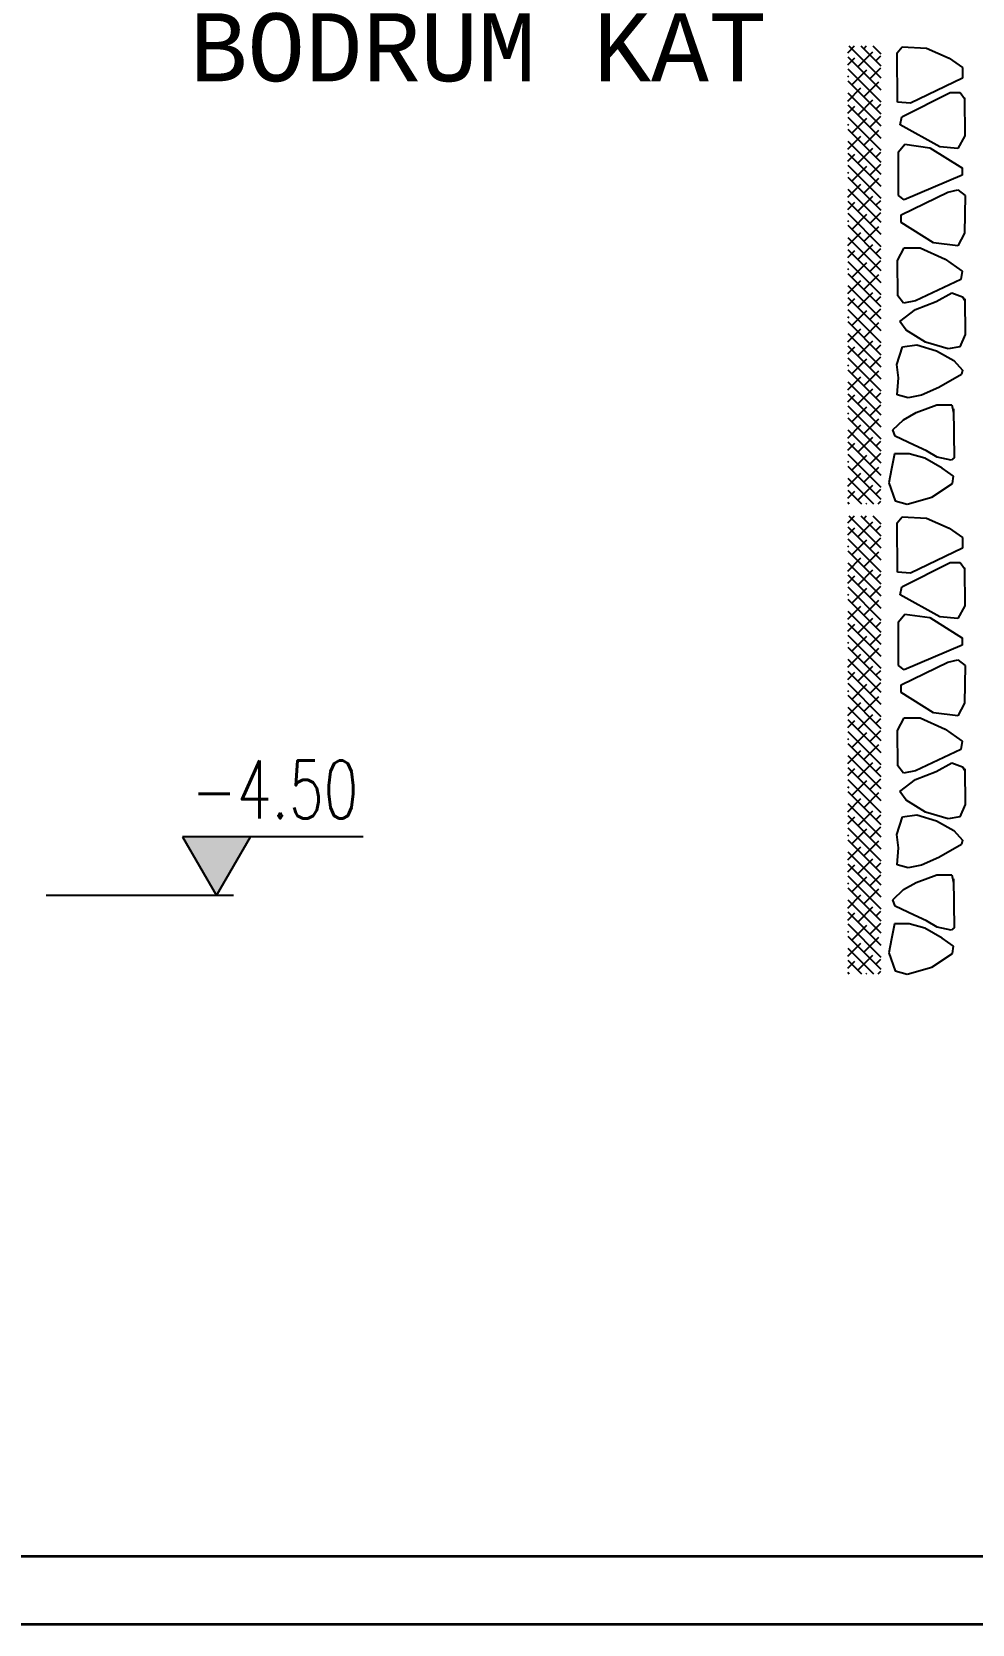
# Model space of a CAD drawing. Header units: inches. Extents: x -7543 to -822, y 102837 to 190349.
# Drawn here: x -828.0832 to -828.0279, y 102836.6651 to 102836.7586 of the extents above; entities that cross this region are included whole.
import ezdxf
from ezdxf.enums import TextEntityAlignment as Align

# ---------------------------------------------------------------- set-up
doc = ezdxf.new("R2010")
doc.units = ezdxf.units.IN
doc.header["$MEASUREMENT"] = 0
doc.layers.add('DUVAR', color=7, linetype='Continuous', lineweight=35, true_color=0xfc4642)
for name, color, linetype, lineweight in [('ICOL', 55, 'Continuous', 25), ('TARAMA', 8, 'Continuous', 25), ('YAZI', 7, 'Continuous', 25)]:
    doc.layers.add(name, color=color, linetype=linetype, lineweight=lineweight)
doc.styles.add('ISIM', font='monos.ttf', dxfattribs={"width": 1.1, "height": 200})
doc.styles.add('KAPı-PEN', font='simplex.shx', dxfattribs={"width": 0.7, "height": 10})

msp = doc.modelspace()

# ---------------------------------------------------------------- hatches: boundary and pattern name
at = {"layer": 'ICOL'}
msp.add_hatch(color=2, dxfattribs=at).paths.add_polyline_path([(-828.074317, 102836.711349), (-828.070317, 102836.711349), (-828.072317, 102836.707885)])

# ---------------------------------------------------------------- linework, layer by layer
at = {"layer": 'DUVAR'}
for p, q in [((-837.601065, 102836.669085), (-821.993555, 102836.669085)), ((-837.605065, 102836.665085), (-821.989555, 102836.665085))]:
    msp.add_line(p, q, dxfattribs=at)
at = {"layer": 'ICOL', "color": 2}
for p, q in [((-828.074317, 102836.711349), (-828.072317, 102836.707885)), ((-828.063703, 102836.711349), (-828.074317, 102836.711349)), ((-828.072317, 102836.707885), (-828.070317, 102836.711349)), ((-828.071317, 102836.707885), (-828.082317, 102836.707885))]:
    msp.add_line(p, q, dxfattribs=at)
at = {"layer": 'TARAMA'}
for p, q in [((-828.035234, 102836.757396), (-828.034828, 102836.757803)), ((-828.035234, 102836.757166), (-828.033292, 102836.755223)), ((-828.035234, 102836.756689), (-828.034819, 102836.757104)), ((-828.035164, 102836.757803), (-828.033292, 102836.75593)), ((-828.034642, 102836.756574), (-828.033758, 102836.757458)), ((-828.034457, 102836.757803), (-828.033292, 102836.756638)), ((-828.034289, 102836.757635), (-828.034121, 102836.757803)), ((-828.03375, 102836.757803), (-828.033292, 102836.757345)), ((-828.033582, 102836.756927), (-828.033292, 102836.757217)), ((-828.032335, 102836.757401), (-828.032033, 102836.757745)), ((-828.032308, 102836.754508), (-828.032335, 102836.757401)), ((-828.032033, 102836.757745), (-828.030601, 102836.757676)), ((-828.030601, 102836.757676), (-828.029279, 102836.757084)), ((-828.029279, 102836.757084), (-828.028494, 102836.756547)), ((-828.035234, 102836.756459), (-828.033292, 102836.754516)), ((-828.035234, 102836.755982), (-828.035173, 102836.756044)), ((-828.034996, 102836.755513), (-828.034112, 102836.756397)), ((-828.033935, 102836.755867), (-828.033292, 102836.75651)), ((-828.028494, 102836.756547), (-828.028494, 102836.755913)), ((-828.035234, 102836.755752), (-828.033292, 102836.753809)), ((-828.035234, 102836.754568), (-828.034466, 102836.755336)), ((-828.034289, 102836.754806), (-828.033405, 102836.75569)), ((-828.028494, 102836.755913), (-828.031537, 102836.754439)), ((-828.035234, 102836.755045), (-828.033292, 102836.753102)), ((-828.035234, 102836.754337), (-828.033292, 102836.752395)), ((-828.035234, 102836.75386), (-828.034819, 102836.754276)), ((-828.034642, 102836.753745), (-828.033758, 102836.754629)), ((-828.033582, 102836.754099), (-828.033292, 102836.754389)), ((-828.031537, 102836.754439), (-828.032308, 102836.754508)), ((-828.032052, 102836.753649), (-828.029213, 102836.755069)), ((-828.029213, 102836.755069), (-828.028633, 102836.755069)), ((-828.028633, 102836.755069), (-828.028373, 102836.754709)), ((-828.028363, 102836.754749), (-828.028353, 102836.752528)), ((-828.035234, 102836.75363), (-828.033292, 102836.751688)), ((-828.035234, 102836.753153), (-828.035173, 102836.753215)), ((-828.034996, 102836.752685), (-828.034112, 102836.753569)), ((-828.033935, 102836.753038), (-828.033292, 102836.753682)), ((-828.032152, 102836.753169), (-828.032052, 102836.753649)), ((-828.035234, 102836.752923), (-828.033292, 102836.750981)), ((-828.035234, 102836.751739), (-828.034466, 102836.752508)), ((-828.034289, 102836.751978), (-828.033405, 102836.752862)), ((-828.029813, 102836.751868), (-828.032152, 102836.753169)), ((-828.028353, 102836.752528), (-828.028753, 102836.751788)), ((-828.035234, 102836.752216), (-828.033292, 102836.750274)), ((-828.035234, 102836.751509), (-828.033292, 102836.749567)), ((-828.035234, 102836.751032), (-828.034819, 102836.751447)), ((-828.034642, 102836.750917), (-828.033758, 102836.751801)), ((-828.033582, 102836.751271), (-828.033292, 102836.75156)), ((-828.032252, 102836.751588), (-828.031872, 102836.752028)), ((-828.032252, 102836.749027), (-828.032252, 102836.751588)), ((-828.031872, 102836.752028), (-828.030413, 102836.751828)), ((-828.030413, 102836.751828), (-828.028493, 102836.750628)), ((-828.028753, 102836.751788), (-828.029813, 102836.751868)), ((-828.035234, 102836.750802), (-828.033292, 102836.748859)), ((-828.034996, 102836.749856), (-828.034112, 102836.75074)), ((-828.033935, 102836.75021), (-828.033292, 102836.750853)), ((-828.028513, 102836.750628), (-828.028513, 102836.750207)), ((-828.035234, 102836.750325), (-828.035173, 102836.750387)), ((-828.035234, 102836.750095), (-828.033292, 102836.748152)), ((-828.035234, 102836.748911), (-828.034466, 102836.74968)), ((-828.034289, 102836.749149), (-828.033405, 102836.750033)), ((-828.028513, 102836.750207), (-828.031912, 102836.748767)), ((-828.035234, 102836.749388), (-828.033292, 102836.747445)), ((-828.035234, 102836.748681), (-828.033292, 102836.746738)), ((-828.035234, 102836.748204), (-828.034819, 102836.748619)), ((-828.034642, 102836.748089), (-828.033758, 102836.748972)), ((-828.033582, 102836.748442), (-828.033292, 102836.748732)), ((-828.031912, 102836.748767), (-828.032252, 102836.749027)), ((-828.032092, 102836.747887), (-828.029353, 102836.749207)), ((-828.029353, 102836.749207), (-828.028753, 102836.749347)), ((-828.028753, 102836.749347), (-828.028333, 102836.749027)), ((-828.028333, 102836.749027), (-828.028373, 102836.746806)), ((-828.035234, 102836.747973), (-828.033292, 102836.746031)), ((-828.034996, 102836.747028), (-828.034112, 102836.747912)), ((-828.033935, 102836.747381), (-828.033292, 102836.748025)), ((-828.032092, 102836.747426), (-828.032092, 102836.747887)), ((-828.035234, 102836.747497), (-828.035173, 102836.747558)), ((-828.035234, 102836.747266), (-828.033292, 102836.745324)), ((-828.035234, 102836.746082), (-828.034466, 102836.746851)), ((-828.034289, 102836.746321), (-828.033405, 102836.747205)), ((-828.030193, 102836.746246), (-828.032092, 102836.747426)), ((-828.028373, 102836.746806), (-828.028753, 102836.746066)), ((-828.035234, 102836.746559), (-828.033292, 102836.744617)), ((-828.035234, 102836.745852), (-828.033292, 102836.74391)), ((-828.035234, 102836.745375), (-828.034819, 102836.74579)), ((-828.034642, 102836.74526), (-828.033758, 102836.746144)), ((-828.033582, 102836.745614), (-828.033292, 102836.745903)), ((-828.032312, 102836.745206), (-828.031912, 102836.745936)), ((-828.031912, 102836.745936), (-828.030972, 102836.745936)), ((-828.030972, 102836.745936), (-828.029513, 102836.745286)), ((-828.028753, 102836.746066), (-828.030193, 102836.746246)), ((-828.035234, 102836.745145), (-828.033292, 102836.743203)), ((-828.034996, 102836.744199), (-828.034112, 102836.745083)), ((-828.033935, 102836.744553), (-828.033292, 102836.745196)), ((-828.032292, 102836.743125), (-828.032312, 102836.745206)), ((-828.029513, 102836.745286), (-828.028513, 102836.744565)), ((-828.035234, 102836.744668), (-828.035173, 102836.74473)), ((-828.035234, 102836.744438), (-828.033292, 102836.742495)), ((-828.035234, 102836.743254), (-828.034466, 102836.744023)), ((-828.034289, 102836.743492), (-828.033405, 102836.744376)), ((-828.028593, 102836.744085), (-828.031252, 102836.742825)), ((-828.028513, 102836.744565), (-828.028593, 102836.744085)), ((-828.035234, 102836.743731), (-828.033292, 102836.741788)), ((-828.035234, 102836.743024), (-828.033292, 102836.741081)), ((-828.035234, 102836.742547), (-828.034819, 102836.742962)), ((-828.034642, 102836.742432), (-828.033758, 102836.743316)), ((-828.033582, 102836.742785), (-828.033292, 102836.743075)), ((-828.031962, 102836.742685), (-828.032292, 102836.743125)), ((-828.030033, 102836.742785), (-828.029111, 102836.743305)), ((-828.029111, 102836.743305), (-828.028493, 102836.743065)), ((-828.028493, 102836.743065), (-828.028351, 102836.742845)), ((-828.028353, 102836.742945), (-828.028323, 102836.740844)), ((-828.035234, 102836.742317), (-828.033292, 102836.740374)), ((-828.034996, 102836.741371), (-828.034112, 102836.742255)), ((-828.033935, 102836.741725), (-828.033292, 102836.742368)), ((-828.032172, 102836.741624), (-828.031252, 102836.742324)), ((-828.031252, 102836.742825), (-828.031962, 102836.742685)), ((-828.031252, 102836.742324), (-828.030033, 102836.742785)), ((-828.035234, 102836.74184), (-828.035173, 102836.741901)), ((-828.035234, 102836.74161), (-828.033292, 102836.739667)), ((-828.035234, 102836.740425), (-828.034466, 102836.741194)), ((-828.034289, 102836.740664), (-828.033405, 102836.741548)), ((-828.031792, 102836.741104), (-828.032172, 102836.741624)), ((-828.030653, 102836.740404), (-828.031792, 102836.741104)), ((-828.035234, 102836.740902), (-828.033292, 102836.73896)), ((-828.035234, 102836.740195), (-828.033292, 102836.738253)), ((-828.035234, 102836.739718), (-828.034819, 102836.740134)), ((-828.034642, 102836.739603), (-828.033758, 102836.740487)), ((-828.033582, 102836.739957), (-828.033292, 102836.740247)), ((-828.032352, 102836.73909), (-828.032012, 102836.740134)), ((-828.032012, 102836.740134), (-828.031172, 102836.740254)), ((-828.031172, 102836.740254), (-828.030013, 102836.739883)), ((-828.029333, 102836.740003), (-828.030653, 102836.740404)), ((-828.028653, 102836.740124), (-828.029333, 102836.740003)), ((-828.028323, 102836.740844), (-828.028653, 102836.740124)), ((-828.035234, 102836.739488), (-828.033292, 102836.737546)), ((-828.034996, 102836.738543), (-828.034112, 102836.739427)), ((-828.033935, 102836.738896), (-828.033292, 102836.73954)), ((-828.030013, 102836.739883), (-828.028993, 102836.739323)), ((-828.028993, 102836.739323), (-828.028493, 102836.738763)), ((-828.035234, 102836.739011), (-828.035173, 102836.739073)), ((-828.035234, 102836.738781), (-828.033292, 102836.736839)), ((-828.035234, 102836.737597), (-828.034466, 102836.738366)), ((-828.034289, 102836.737836), (-828.033405, 102836.738719)), ((-828.032252, 102836.738303), (-828.032352, 102836.73909)), ((-828.032332, 102836.737302), (-828.032252, 102836.738303)), ((-828.028553, 102836.738503), (-828.029873, 102836.737743)), ((-828.028493, 102836.738763), (-828.028553, 102836.738503)), ((-828.035234, 102836.738074), (-828.033292, 102836.736131)), ((-828.035234, 102836.737367), (-828.033292, 102836.735424)), ((-828.034642, 102836.736775), (-828.033758, 102836.737659)), ((-828.033582, 102836.737128), (-828.033292, 102836.737418)), ((-828.029873, 102836.737743), (-828.030892, 102836.737282)), ((-828.035234, 102836.73689), (-828.034819, 102836.737305)), ((-828.035234, 102836.73666), (-828.033292, 102836.734717)), ((-828.034996, 102836.735714), (-828.034112, 102836.736598)), ((-828.033935, 102836.736068), (-828.033292, 102836.736711)), ((-828.031672, 102836.737122), (-828.032332, 102836.737302)), ((-828.030892, 102836.737282), (-828.031672, 102836.737122)), ((-828.031212, 102836.736269), (-828.029993, 102836.736729)), ((-828.029993, 102836.736729), (-828.029113, 102836.736729)), ((-828.029113, 102836.736729), (-828.029009, 102836.736245)), ((-828.029013, 102836.736489), (-828.028973, 102836.733608)), ((-828.035234, 102836.736183), (-828.035173, 102836.736245)), ((-828.035234, 102836.735953), (-828.033292, 102836.73401)), ((-828.035234, 102836.734769), (-828.034466, 102836.735537)), ((-828.034289, 102836.735007), (-828.033405, 102836.735891)), ((-828.032572, 102836.735248), (-828.031952, 102836.735848)), ((-828.031952, 102836.735848), (-828.031212, 102836.736269)), ((-828.035234, 102836.735246), (-828.033292, 102836.733303)), ((-828.035234, 102836.734538), (-828.033292, 102836.732596)), ((-828.034642, 102836.733946), (-828.033758, 102836.73483)), ((-828.033582, 102836.7343), (-828.033292, 102836.73459)), ((-828.032452, 102836.734888), (-828.032572, 102836.735248)), ((-828.031322, 102836.734348), (-828.032452, 102836.734888)), ((-828.035234, 102836.734061), (-828.034819, 102836.734477)), ((-828.035234, 102836.733831), (-828.033292, 102836.731889)), ((-828.034996, 102836.732886), (-828.034112, 102836.73377)), ((-828.033935, 102836.733239), (-828.033292, 102836.733883)), ((-828.032478, 102836.733837), (-828.032652, 102836.732969)), ((-828.031612, 102836.733837), (-828.032478, 102836.733837)), ((-828.030693, 102836.733577), (-828.031612, 102836.733837)), ((-828.030593, 102836.734008), (-828.031322, 102836.734348)), ((-828.029673, 102836.732997), (-828.030693, 102836.733577)), ((-828.029973, 102836.733648), (-828.030593, 102836.734008)), ((-828.029153, 102836.733468), (-828.029973, 102836.733648)), ((-828.028973, 102836.733608), (-828.029153, 102836.733468)), ((-828.035234, 102836.733354), (-828.035173, 102836.733416)), ((-828.035234, 102836.733124), (-828.033292, 102836.731182)), ((-828.035234, 102836.73194), (-828.034466, 102836.732709)), ((-828.034289, 102836.732179), (-828.033405, 102836.733063)), ((-828.032652, 102836.732969), (-828.032819, 102836.732136)), ((-828.029016, 102836.732522), (-828.029673, 102836.732997)), ((-828.035234, 102836.732417), (-828.033724, 102836.730907)), ((-828.035234, 102836.73171), (-828.034431, 102836.730907)), ((-828.034642, 102836.731118), (-828.033758, 102836.732002)), ((-828.033582, 102836.731472), (-828.033292, 102836.731761)), ((-828.032819, 102836.732136), (-828.032452, 102836.731076)), ((-828.030293, 102836.731296), (-828.029073, 102836.732096)), ((-828.029073, 102836.732096), (-828.029016, 102836.732522)), ((-828.035234, 102836.731233), (-828.034819, 102836.731648)), ((-828.035234, 102836.731003), (-828.035138, 102836.730907)), ((-828.034147, 102836.730907), (-828.034112, 102836.730941)), ((-828.03344, 102836.730907), (-828.033292, 102836.731054)), ((-828.032452, 102836.731076), (-828.031732, 102836.730876)), ((-828.031732, 102836.730876), (-828.030293, 102836.731296)), ((-828.035234, 102836.729784), (-828.034828, 102836.730191)), ((-828.035164, 102836.730191), (-828.033292, 102836.728319)), ((-828.034642, 102836.728962), (-828.033758, 102836.729846)), ((-828.034457, 102836.730191), (-828.033292, 102836.729026)), ((-828.034289, 102836.730023), (-828.034121, 102836.730191)), ((-828.03375, 102836.730191), (-828.033292, 102836.729733)), ((-828.032335, 102836.729789), (-828.032033, 102836.730133)), ((-828.032033, 102836.730133), (-828.030601, 102836.730065)), ((-828.030601, 102836.730065), (-828.029279, 102836.729472)), ((-828.035234, 102836.729554), (-828.033292, 102836.727612)), ((-828.035234, 102836.729077), (-828.034819, 102836.729492)), ((-828.033935, 102836.728255), (-828.033292, 102836.728898)), ((-828.033582, 102836.729316), (-828.033292, 102836.729605)), ((-828.032308, 102836.726896), (-828.032335, 102836.729789)), ((-828.029279, 102836.729472), (-828.028494, 102836.728935)), ((-828.028494, 102836.728935), (-828.028494, 102836.728301)), ((-828.035234, 102836.728847), (-828.033292, 102836.726905)), ((-828.035234, 102836.72837), (-828.035173, 102836.728432)), ((-828.035234, 102836.72814), (-828.033292, 102836.726197)), ((-828.034996, 102836.727901), (-828.034112, 102836.728785)), ((-828.034289, 102836.727194), (-828.033405, 102836.728078)), ((-828.028494, 102836.728301), (-828.031537, 102836.726827)), ((-828.035234, 102836.726956), (-828.034466, 102836.727725)), ((-828.035234, 102836.727433), (-828.033292, 102836.72549)), ((-828.034642, 102836.726134), (-828.033758, 102836.727018)), ((-828.032052, 102836.726037), (-828.029213, 102836.727458)), ((-828.029213, 102836.727458), (-828.028633, 102836.727458)), ((-828.028633, 102836.727458), (-828.028373, 102836.727098)), ((-828.028363, 102836.727138), (-828.028353, 102836.724917)), ((-828.035234, 102836.726726), (-828.033292, 102836.724783)), ((-828.035234, 102836.726249), (-828.034819, 102836.726664)), ((-828.033582, 102836.726487), (-828.033292, 102836.726777)), ((-828.031537, 102836.726827), (-828.032308, 102836.726896)), ((-828.035234, 102836.726019), (-828.033292, 102836.724076)), ((-828.035234, 102836.725542), (-828.035173, 102836.725603)), ((-828.035234, 102836.725311), (-828.033292, 102836.723369)), ((-828.034996, 102836.725073), (-828.034112, 102836.725957)), ((-828.034289, 102836.724366), (-828.033405, 102836.72525)), ((-828.033935, 102836.725427), (-828.033292, 102836.72607)), ((-828.032152, 102836.725557), (-828.032052, 102836.726037)), ((-828.029813, 102836.724256), (-828.032152, 102836.725557)), ((-828.035234, 102836.724127), (-828.034466, 102836.724896)), ((-828.035234, 102836.724604), (-828.033292, 102836.722662)), ((-828.032252, 102836.723976), (-828.031872, 102836.724416)), ((-828.031872, 102836.724416), (-828.030413, 102836.724216)), ((-828.030413, 102836.724216), (-828.028493, 102836.723016)), ((-828.028753, 102836.724176), (-828.029813, 102836.724256)), ((-828.028353, 102836.724917), (-828.028753, 102836.724176)), ((-828.035234, 102836.723897), (-828.033292, 102836.721955)), ((-828.035234, 102836.72342), (-828.034819, 102836.723836)), ((-828.034642, 102836.723305), (-828.033758, 102836.724189)), ((-828.033582, 102836.723659), (-828.033292, 102836.723949)), ((-828.032252, 102836.721415), (-828.032252, 102836.723976)), ((-828.035234, 102836.72319), (-828.033292, 102836.721248)), ((-828.035234, 102836.722713), (-828.035173, 102836.722775)), ((-828.035234, 102836.722483), (-828.033292, 102836.720541)), ((-828.034996, 102836.722245), (-828.034112, 102836.723128)), ((-828.034289, 102836.721537), (-828.033405, 102836.722421)), ((-828.033935, 102836.722598), (-828.033292, 102836.723241)), ((-828.028513, 102836.722596), (-828.031912, 102836.721155)), ((-828.028513, 102836.723016), (-828.028513, 102836.722596)), ((-828.035234, 102836.721299), (-828.034466, 102836.722068)), ((-828.035234, 102836.721776), (-828.033292, 102836.719833)), ((-828.031912, 102836.721155), (-828.032252, 102836.721415)), ((-828.032092, 102836.720275), (-828.029353, 102836.721595)), ((-828.029353, 102836.721595), (-828.028753, 102836.721735)), ((-828.028753, 102836.721735), (-828.028333, 102836.721415)), ((-828.028333, 102836.721415), (-828.028373, 102836.719194)), ((-828.035234, 102836.721069), (-828.033292, 102836.719126)), ((-828.035234, 102836.720592), (-828.034819, 102836.721007)), ((-828.034642, 102836.720477), (-828.033758, 102836.721361)), ((-828.033582, 102836.72083), (-828.033292, 102836.72112)), ((-828.035234, 102836.720362), (-828.033292, 102836.718419)), ((-828.035234, 102836.719885), (-828.035173, 102836.719946)), ((-828.035234, 102836.719655), (-828.033292, 102836.717712)), ((-828.034996, 102836.719416), (-828.034112, 102836.7203)), ((-828.034289, 102836.718709), (-828.033405, 102836.719593)), ((-828.033935, 102836.71977), (-828.033292, 102836.720413)), ((-828.032092, 102836.719815), (-828.032092, 102836.720275)), ((-828.030193, 102836.718634), (-828.032092, 102836.719815)), ((-828.035234, 102836.718471), (-828.034466, 102836.719239)), ((-828.035234, 102836.718948), (-828.033292, 102836.717005)), ((-828.028753, 102836.718454), (-828.030193, 102836.718634)), ((-828.028373, 102836.719194), (-828.028753, 102836.718454)), ((-828.035234, 102836.71824), (-828.033292, 102836.716298)), ((-828.035234, 102836.717763), (-828.034819, 102836.718179)), ((-828.034642, 102836.717648), (-828.033758, 102836.718532)), ((-828.033582, 102836.718002), (-828.033292, 102836.718292)), ((-828.032312, 102836.717594), (-828.031912, 102836.718324)), ((-828.031912, 102836.718324), (-828.030972, 102836.718324)), ((-828.030972, 102836.718324), (-828.029513, 102836.717674)), ((-828.029513, 102836.717674), (-828.028513, 102836.716954)), ((-828.035234, 102836.717533), (-828.033292, 102836.715591)), ((-828.035234, 102836.717056), (-828.035173, 102836.717118)), ((-828.035234, 102836.716826), (-828.033292, 102836.714884)), ((-828.034996, 102836.716588), (-828.034112, 102836.717472)), ((-828.034289, 102836.715881), (-828.033405, 102836.716764)), ((-828.033935, 102836.716941), (-828.033292, 102836.717585)), ((-828.032292, 102836.715513), (-828.032312, 102836.717594)), ((-828.028513, 102836.716954), (-828.028593, 102836.716473)), ((-828.035234, 102836.715642), (-828.034466, 102836.716411)), ((-828.035234, 102836.716119), (-828.033292, 102836.714177)), ((-828.028593, 102836.716473), (-828.031252, 102836.715213)), ((-828.035234, 102836.715412), (-828.033292, 102836.713469)), ((-828.035234, 102836.714935), (-828.034819, 102836.71535)), ((-828.034642, 102836.71482), (-828.033758, 102836.715704)), ((-828.033582, 102836.715174), (-828.033292, 102836.715463)), ((-828.031962, 102836.715073), (-828.032292, 102836.715513)), ((-828.031252, 102836.715213), (-828.031962, 102836.715073)), ((-828.031252, 102836.714713), (-828.030033, 102836.715173)), ((-828.030033, 102836.715173), (-828.029111, 102836.715693)), ((-828.029111, 102836.715693), (-828.028493, 102836.715453)), ((-828.028493, 102836.715453), (-828.028351, 102836.715233)), ((-828.028353, 102836.715333), (-828.028323, 102836.713232)), ((-828.035234, 102836.714705), (-828.033292, 102836.712762)), ((-828.035234, 102836.714228), (-828.035173, 102836.71429)), ((-828.035234, 102836.713998), (-828.033292, 102836.712055)), ((-828.034996, 102836.713759), (-828.034112, 102836.714643)), ((-828.034289, 102836.713052), (-828.033405, 102836.713936)), ((-828.033935, 102836.714113), (-828.033292, 102836.714756)), ((-828.032172, 102836.714012), (-828.031252, 102836.714713)), ((-828.031792, 102836.713492), (-828.032172, 102836.714012)), ((-828.035234, 102836.712814), (-828.034466, 102836.713583)), ((-828.035234, 102836.713291), (-828.033292, 102836.711348)), ((-828.030653, 102836.712792), (-828.031792, 102836.713492)), ((-828.028323, 102836.713232), (-828.028653, 102836.712512)), ((-828.035234, 102836.712584), (-828.033292, 102836.710641)), ((-828.035234, 102836.712107), (-828.034819, 102836.712522)), ((-828.034642, 102836.711992), (-828.033758, 102836.712875)), ((-828.033582, 102836.712345), (-828.033292, 102836.712635)), ((-828.032352, 102836.711478), (-828.032012, 102836.712522)), ((-828.032012, 102836.712522), (-828.031172, 102836.712642)), ((-828.031172, 102836.712642), (-828.030013, 102836.712272)), ((-828.029333, 102836.712392), (-828.030653, 102836.712792)), ((-828.030013, 102836.712272), (-828.028993, 102836.711711)), ((-828.028653, 102836.712512), (-828.029333, 102836.712392)), ((-828.035234, 102836.711876), (-828.033292, 102836.709934)), ((-828.035234, 102836.711399), (-828.035173, 102836.711461)), ((-828.035234, 102836.711169), (-828.033292, 102836.709227)), ((-828.034996, 102836.710931), (-828.034112, 102836.711815)), ((-828.033935, 102836.711284), (-828.033292, 102836.711928)), ((-828.032252, 102836.710691), (-828.032352, 102836.711478)), ((-828.028993, 102836.711711), (-828.028493, 102836.711151)), ((-828.028493, 102836.711151), (-828.028553, 102836.710891)), ((-828.035234, 102836.709985), (-828.034466, 102836.710754)), ((-828.035234, 102836.710462), (-828.033292, 102836.70852)), ((-828.034289, 102836.710224), (-828.033405, 102836.711108)), ((-828.032332, 102836.709691), (-828.032252, 102836.710691)), ((-828.028553, 102836.710891), (-828.029873, 102836.710131)), ((-828.035234, 102836.709755), (-828.033292, 102836.707813)), ((-828.035234, 102836.709278), (-828.034819, 102836.709693)), ((-828.034642, 102836.709163), (-828.033758, 102836.710047)), ((-828.033582, 102836.709517), (-828.033292, 102836.709806)), ((-828.031672, 102836.709511), (-828.032332, 102836.709691)), ((-828.030892, 102836.709671), (-828.031672, 102836.709511)), ((-828.029873, 102836.710131), (-828.030892, 102836.709671)), ((-828.035234, 102836.709048), (-828.033292, 102836.707106)), ((-828.035234, 102836.708571), (-828.035173, 102836.708633)), ((-828.035234, 102836.708341), (-828.033292, 102836.706398)), ((-828.034996, 102836.708102), (-828.034112, 102836.708986)), ((-828.033935, 102836.708456), (-828.033292, 102836.709099)), ((-828.031952, 102836.708237), (-828.031212, 102836.708657)), ((-828.031212, 102836.708657), (-828.029993, 102836.709117)), ((-828.029993, 102836.709117), (-828.029113, 102836.709117)), ((-828.029113, 102836.709117), (-828.029009, 102836.708634)), ((-828.029013, 102836.708877), (-828.028973, 102836.705996)), ((-828.035234, 102836.707157), (-828.034466, 102836.707926)), ((-828.035234, 102836.707634), (-828.033292, 102836.705691)), ((-828.034289, 102836.707395), (-828.033405, 102836.708279)), ((-828.032572, 102836.707636), (-828.031952, 102836.708237)), ((-828.032452, 102836.707276), (-828.032572, 102836.707636)), ((-828.035234, 102836.706927), (-828.033292, 102836.704984)), ((-828.035234, 102836.70645), (-828.034819, 102836.706865)), ((-828.034642, 102836.706335), (-828.033758, 102836.707219)), ((-828.033582, 102836.706688), (-828.033292, 102836.706978)), ((-828.031322, 102836.706736), (-828.032452, 102836.707276)), ((-828.030593, 102836.706396), (-828.031322, 102836.706736)), ((-828.035234, 102836.70622), (-828.033292, 102836.704277)), ((-828.035234, 102836.705743), (-828.035173, 102836.705804)), ((-828.035234, 102836.705512), (-828.033292, 102836.70357)), ((-828.034996, 102836.705274), (-828.034112, 102836.706158)), ((-828.033935, 102836.705628), (-828.033292, 102836.706271)), ((-828.032478, 102836.706225), (-828.032652, 102836.705357)), ((-828.031612, 102836.706225), (-828.032478, 102836.706225)), ((-828.030693, 102836.705965), (-828.031612, 102836.706225)), ((-828.029673, 102836.705385), (-828.030693, 102836.705965)), ((-828.029973, 102836.706036), (-828.030593, 102836.706396)), ((-828.029153, 102836.705856), (-828.029973, 102836.706036)), ((-828.028973, 102836.705996), (-828.029153, 102836.705856)), ((-828.035234, 102836.704328), (-828.034466, 102836.705097)), ((-828.035234, 102836.704805), (-828.033724, 102836.703295)), ((-828.034289, 102836.704567), (-828.033405, 102836.705451)), ((-828.032652, 102836.705357), (-828.032819, 102836.704525)), ((-828.029016, 102836.70491), (-828.029673, 102836.705385)), ((-828.029073, 102836.704485), (-828.029016, 102836.70491)), ((-828.035234, 102836.704098), (-828.034431, 102836.703295)), ((-828.035234, 102836.703621), (-828.034819, 102836.704037)), ((-828.034642, 102836.703506), (-828.033758, 102836.70439)), ((-828.033582, 102836.70386), (-828.033292, 102836.70415)), ((-828.032819, 102836.704525), (-828.032452, 102836.703464)), ((-828.031732, 102836.703264), (-828.030293, 102836.703684)), ((-828.030293, 102836.703684), (-828.029073, 102836.704485)), ((-828.035234, 102836.703391), (-828.035138, 102836.703295)), ((-828.034147, 102836.703295), (-828.034112, 102836.703329)), ((-828.03344, 102836.703295), (-828.033292, 102836.703442)), ((-828.032452, 102836.703464), (-828.031732, 102836.703264))]:
    msp.add_line(p, q, dxfattribs=at)

# ---------------------------------------------------------------- texts
at = {"layer": 'ICOL', "color": 2, "style": 'KAPı-PEN', "width": 0.7}
msp.add_attdef('-4.50', text='+17.50', height=0.0034, dxfattribs=at).set_placement((-828.068881, 102836.712418), align=Align.CENTER)
at = {"layer": 'YAZI', "style": 'ISIM'}
msp.add_text('BODRUM KAT', height=0.004, dxfattribs=at).set_placement((-828.073895, 102836.755728))

doc.saveas('drawing.dxf')
